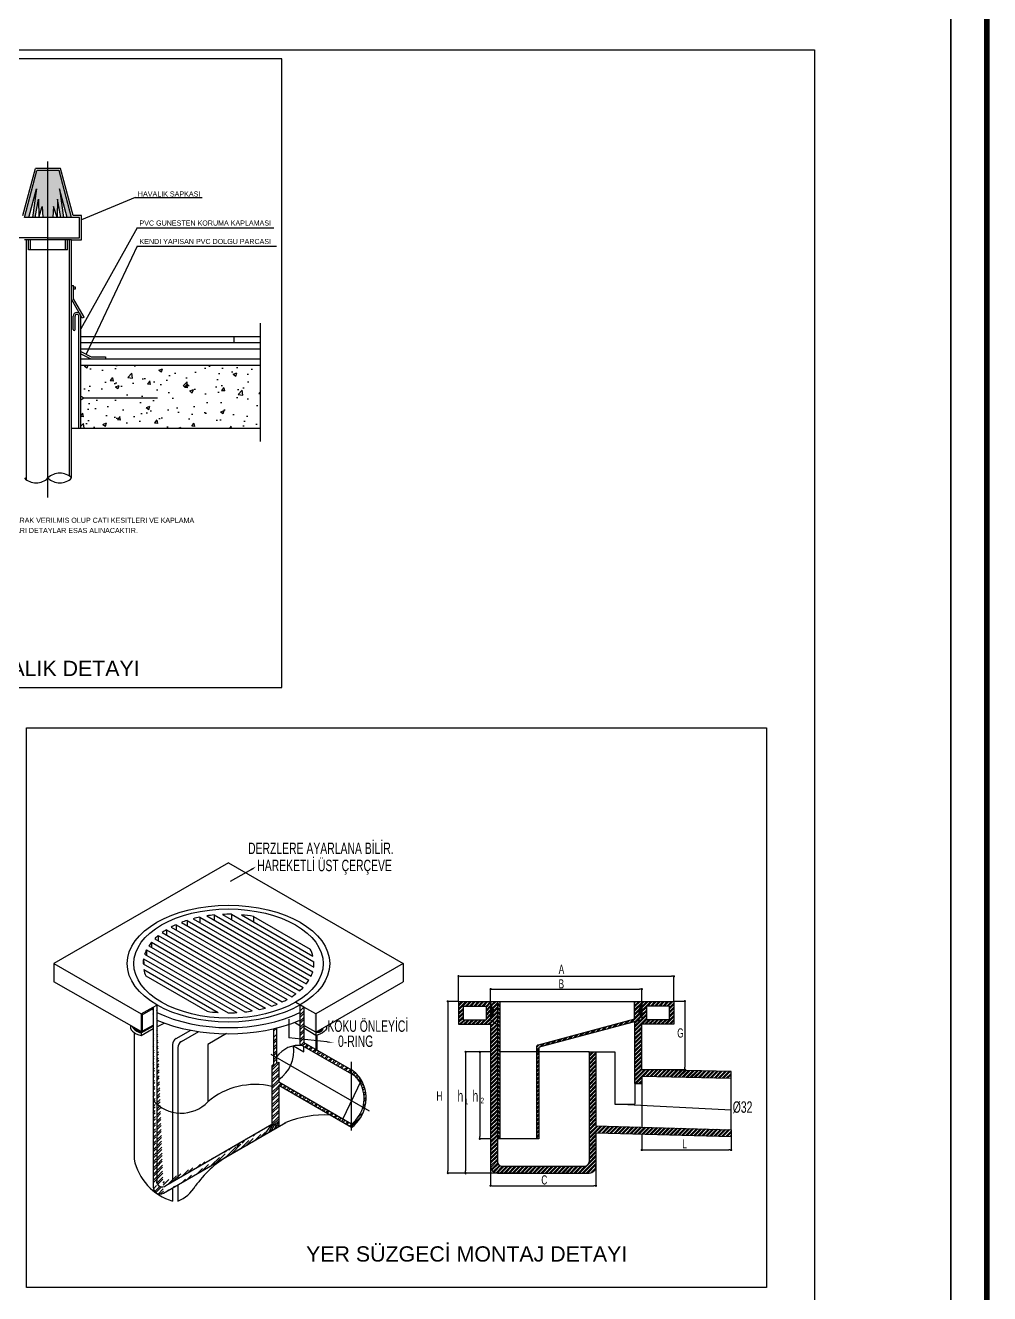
# Model space of a CAD drawing. Header units: centimetres. Extents: x -3962 to 30527, y -2 to 2802.
# Drawn here: x 27989 to 28661, y 934 to 1817 of the extents above; entities that cross this region are included whole.
import ezdxf
from ezdxf.enums import TextEntityAlignment as Align

# ---------------------------------------------------------------- set-up
doc = ezdxf.new("R2010")
doc.units = ezdxf.units.CM
doc.layers.add('DETAY', color=3, linetype='CONTINUOUS', lineweight=20)
doc.layers.add('Renkli Tarama', color=7, linetype='CONTINUOUS', lineweight=0)
for name, color, linetype in [('MEP-DETAYLAR', 111, 'CONTINUOUS'), ('MTY-CİHAZ', 135, 'CONTINUOUS'), ('ROTAS-PAFTA', 7, 'CONTINUOUS'), ('ROTAS-VANA', 1, 'CONTINUOUS')]:
    doc.layers.add(name, color=color, linetype=linetype)
doc.styles.add('ÇAP', font='arial.ttf')
pattern_1 = [(44.99993534019503, (1552.61178161361, 740.4685387156787), (-1.432239954326375, 1.432243186971481), []), (44.99993534019503, (1552.611782756518, 741.4812864392297), (-1.432239954326375, 1.432243186971481), [])]

# ---------------------------------------------------------------- blocks, each defined once
blk = doc.blocks.new('SIHHİ DETAYLAR')
at = {"layer": 'DETAY'}
h = blk.add_hatch(dxfattribs=at)
h.set_pattern_fill('STEEL', color=41, scale=0.6379513240338733, angle=-6.4659804971e-05, style=0)
h.set_pattern_definition(pattern_1)
h.paths.add_polyline_path([(1773.12388980668, 826.7600391083979), (1773.123887265334, 824.5080699594108), (1777.908518436248, 821.1769574307255), (1777.908536594419, 837.267091037822), (1773.123901664163, 837.2670964374556), (1773.123898161924, 834.1636833666125, -0.6161678624119071)])
h = blk.add_hatch(dxfattribs=at)
h.set_pattern_fill('STEEL', color=41, scale=0.6379513240338733, angle=89.99993534019504, style=0)
h.set_pattern_definition([(134.999935340195, (1552.61178161361, 740.4685387156787), (-1.432243186971481, -1.432239954326374), []), (134.999935340195, (1551.599033886567, 740.468539858528), (-1.432243186971481, -1.432239954326374), [])])
h.paths.add_polyline_path([(1777.908428602677, 741.5743924327544), (1779.50330691284, 741.5743906329153), (1779.503414904524, 837.2670892379247), (1777.908536594419, 837.267091037822)])
h = blk.add_hatch(dxfattribs=at)
h.set_pattern_fill('STEEL', color=41, scale=0.6379513240338733, angle=-6.4659804971e-05, style=0)
h.set_pattern_definition(pattern_1)
h.paths.add_polyline_path([(1806.616306469892, 802.0830605127267), (1805.021428159846, 802.0830623125657), (1805.021359874168, 741.5743618351407), (1806.616238184215, 741.5743600353017)])
h.paths.add_polyline_path([(1878.385855730797, 824.50795116846), (1878.385858272202, 826.7599203174468, -0.6161678624118985), (1878.385866627446, 834.1635645757196), (1878.385870129743, 837.2669776465627), (1873.384738257446, 837.2669832904357), (1873.384724216245, 824.8249329470564), (1806.205371345219, 806.9105200502672, 0.3397880240131254), (1805.021431868605, 805.369494238519), (1805.021428159846, 802.0830623125657), (1806.616306469892, 802.0830605127267), (1806.616308795928, 804.1441820234759, -0.3397880240131287), (1807.800248272484, 805.6852078352239)])
at = {"layer": 'MEP-DETAYLAR'}
h = blk.add_hatch(color=41, dxfattribs=at)
h.paths.add_polyline_path([(1464.90987008193, 1415.844591806119), (1457.160003074095, 1415.844600552053), (1448.442781193298, 1383.228064044553), (1451.605435601552, 1383.228060475376), (1456.858135896153, 1403.174219596083), (1454.117586032953, 1383.228057640372), (1455.9446056991, 1383.22805557854), (1458.228393477155, 1395.871407161991), (1458.456756233936, 1383.31970331748), (1460.968919455714, 1390.85072312894), (1461.425664697075, 1383.228049393045), (1464.909833273268, 1383.228045461059)])
h.paths.add_polyline_path([(1472.659737089707, 1415.844583060243), (1464.90987008193, 1415.844591806119), (1464.909833273268, 1383.228045461059), (1468.394001849519, 1383.228041529015), (1468.85076429561, 1390.850714234053), (1471.36291051947, 1383.319688752526), (1471.591301606328, 1395.871392081666), (1473.875060847495, 1383.22803534352), (1475.702080513583, 1383.228033281688), (1472.961575669993, 1403.174201422953), (1478.214230945043, 1383.228030446626), (1481.376885353296, 1383.228026877565)])
h = blk.add_hatch(dxfattribs=at)
h.set_pattern_fill('AR-CONC', color=8, scale=0.1417669608964163, angle=-6.46598049837e-05, style=0)
h.set_pattern_definition([(49.99993534019498, (-4163.460985967074, -408.9322650139219), (25.82776429540784, -2.259664863635949), [2.700660605076719, -29.70726665584389]), (354.999935340195, (-4163.460985967074, -408.9322650139219), (-4.996237765241999, 27.08552525888249), [2.160528484061384, -23.76581332467523]), (100.4509353401948, (-4161.308680179296, -409.1205694086966), (20.83161990421489, 24.82573712551016), [2.295207096912979, -25.24727806604278]), (46.18413534019501, (-4163.460977839713, -401.7305034003802), (38.43004506370981, -5.960256429360927), [4.050990907615095, -44.56089998376604]), (96.6355353401948, (-4160.258476930263, -402.2271875620353), (33.6561164092604, 35.07673112484208), [3.442810645369426, -37.87091709906375]), (351.183935340195, (-4163.460977839713, -401.7305034003802), (33.65616905402472, 35.07666902667853), [3.240792726092077, -35.64871998701286]), (20.999935340195, (-4159.860099064651, -403.5309478674898), (21.49396437969161, -14.49789602113503), [2.70066060507673, -29.70726665584404]), (325.999935340195, (-4159.860099064651, -403.5309478674898), (8.761515203896636, 26.1117583032679), [2.160528484061384, -23.76581332467523]), (71.45133534019502, (-4158.068945760722, -404.7391021062503), (30.25542040829475, 11.61392042231897), [2.295207096912978, -25.24727806604277]), (37.49993534019501, (-4163.460985967074, -408.9322650139219), (0.4378754240231011, 11.98711039537887), [0, -23.47774286013371, 0, -24.12590140535213, 0, -23.85583534484446]), (7.499935340194967, (-4163.460985967074, -408.9322650139219), (9.472836509871067, 14.20228494248295), [0, -13.75536468185747, 0, -22.93761073911836, 0, -9.092224037091656]), (327.499935340195, (-4171.49095016619, -408.9322559518623), (19.22226568640244, -0.8121683184314731), [0, -9.00220201692239, 0, -28.08687029279783, 0, -37.26911635005869]), (317.499935340195, (-4175.091830972931, -408.9322518882108), (20.99982793308402, 3.604612661195774), [0, -11.70286262199916, 0, -18.65256257906328, 0, -26.46647392975195])])
h.paths.add_polyline_path([(1442.00973745645, 1236.567633160565), (1442.00975956954, 1256.162253463873), (1440.049154247157, 1257.519022355205), (1442.009762631846, 1258.875786821474), (1442.009786962298, 1280.435288296256), (1317.24749283964, 1280.435429093777), (1317.247443333908, 1236.567773958086)])
h.paths.add_polyline_path([(1612.571892192296, 1236.567440676619), (1612.571941698145, 1280.435095812368), (1487.809647575544, 1280.43523660989), (1487.809623245033, 1258.87573513505), (1489.770228567533, 1257.518966243719), (1487.809620182786, 1256.162201777566), (1487.809598069696, 1236.567581474199)])
h = blk.add_hatch(dxfattribs=at)
h.set_pattern_fill('STEEL', color=256, scale=0.9569269860508102, angle=-6.4659804971e-05, style=0)
h.set_pattern_definition([(44.99993534019503, (1560.380687567638, 806.388622448081), (-2.148359931489562, 2.148364780457221), []), (44.99993534019503, (1560.380689282028, 807.9077440354158), (-2.148359931489562, 2.148364780457221), [])])
edge = h.paths.add_edge_path()
edge.add_line((1546.962808889628, 709.1149151446879), (1620.779866720433, 751.7331022833823))
edge.add_line((1545.290545408148, 703.7667519863462), (1630.631717688811, 753.0383723609848))
edge.add_arc((1544.338097678614, 711.8437234581797), 3.786225526613311, 168.0276347217708, 313.8860463399098)
edge.add_arc((1542.989190049702, 708.0679125636233), 4.878136816581926, 181.8506613794794, 298.1492093343167)
edge.add_line((1540.63436884433, 834.761336918862), (1540.634230878495, 712.5083400719449))
edge.add_line((1538.113739201333, 833.3060545059852), (1538.113597688905, 707.9103754840326))
h = blk.add_hatch(dxfattribs=at)
h.set_pattern_fill('STEEL', color=11, scale=0.6379513240338733, angle=-6.4659804971e-05, style=0)
h.set_pattern_definition(pattern_1)
h.paths.add_polyline_path([(1846.488206030393, 750.5187672804459), (1846.488264221989, 802.0830155161675), (1841.703629291791, 802.0830209157428), (1841.70354300749, 725.6255373375024, -0.4142135623730951), (1838.513782787544, 722.4357843170292), (1781.098163624468, 722.435849112051, -0.4142135623730951), (1777.908410604112, 725.6256093319389), (1777.908518436248, 821.1769574307255), (1773.123887265334, 824.5080699594108), (1773.123901664163, 837.2670964374556), (1750.795605323045, 837.2671216354357), (1750.795587324421, 821.3183385346782), (1773.123883665597, 821.3183133365818), (1773.123772074061, 722.4358581113628, 0.4142135623730951), (1777.908401604741, 717.6512177815894), (1780.747396558756, 717.651214577665), (1797.984291367931, 717.6511951253051), (1841.70353400812, 717.6511457870947, 0.4142135623730951), (1846.488174337952, 722.4357753177173), (1846.488175787963, 723.7206801477005), (1846.488200630818, 745.734132347512), (1940.586018031114, 743.1690871595638), (1940.586019830953, 744.7639654696686), (1940.586023430689, 747.9537220897618)])
h.paths.add_polyline_path([(1769.934130645182, 824.5080735591473), (1753.985347544309, 824.5080915577128), (1753.985358343518, 834.0773614156059), (1769.934141444333, 834.0773434169824)], flags=16)
for color, points in [(244, [(1773.123898161924, 834.1636833666125), (1773.12388980668, 826.7600391083979, 0.6161678624119)]), (244, [(1878.385858272202, 826.7599203174468), (1878.385866627446, 834.1635645757196, 0.6161678624119067)]), (256, [(1530.433578521886, 828.8719232276198), (1529.826503007032, 828.5214289267896), (1529.826488608145, 815.7624024461256), (1529.826488083228, 815.2972647918504), (1538.11372420151, 820.0145881185889), (1538.113725073985, 820.7876616061549), (1530.433564627776, 816.5602185003225)]), (256, [(1650.722311733814, 829.0358924451284), (1651.329386458092, 828.6853967781063), (1651.329372059263, 815.9263702974422), (1651.329371534346, 815.4612326418865), (1643.042146062769, 820.1785746733659), (1643.042146935244, 820.9516481595928), (1650.722297839704, 816.7241877205087)])]:
    blk.add_hatch(color=color, dxfattribs=at).paths.add_polyline_path(points)
h = blk.add_hatch(dxfattribs=at)
h.set_pattern_fill('STEEL', color=11, scale=0.6379513240338733, angle=-6.4659804971e-05, style=0)
h.set_pattern_definition([(44.99993534019503, (9553.69306336777, -2429.782129286847), (-1.432239954326374, 1.432243186971481), []), (44.99993534019503, (9553.693064510735, -2428.76938155992), (-1.432239954326374, 1.432243186971481), [])])
h.paths.add_polyline_path([(1940.586063729599, 783.663047449605), (1940.586069130688, 788.4489317262778), (1878.385816641559, 789.8705198109382), (1878.385852131119, 821.318194545689), (1900.714148472296, 821.3181693475926), (1900.714166470861, 837.2669524484081), (1878.385870129743, 837.2669776465627), (1878.385855730797, 824.50795116846), (1873.601219360658, 823.2320539167849), (1873.601170682755, 780.0980397927341), (1878.38580561307, 780.0980343931587), (1878.385811240587, 785.0846355356043)])
h.paths.add_polyline_path([(1881.575612350949, 824.5079475687234), (1881.575623150158, 834.0772174266167), (1897.524406251032, 834.0771994279348), (1897.524395451765, 824.5079295700998)], flags=16)
h = blk.add_hatch(color=256, dxfattribs=at)
edge = h.paths.add_edge_path()
edge.add_ellipse((1530.537575509457, 818.9359764193067), major_axis=(-6.98525828184311, 2.312643986302901), ratio=0.500845859681839, start_angle=11.55535968878548, end_angle=97.26086579042406)
edge.add_line((1529.826488083228, 815.2972647918504), (1529.826488608116, 815.7624024460673))
edge.add_line((1529.826488608145, 815.7624024461256), (1529.826489131374, 816.2260617953725))
edge.add_line((1529.826489131374, 816.2260617953725), (1523.632666109333, 819.7548215317656))
h = blk.add_hatch(color=256, dxfattribs=at)
edge = h.paths.add_edge_path()
edge.add_ellipse((1652.697632722847, 819.2929378726985), major_axis=(2.653255713844649, 2.653249725312689), ratio=0.9999999999999952, start_angle=202.2681245965282, end_angle=307.7318754034719)
edge.add_line((1656.419748632062, 818.8182241171598), (1651.247681128297, 815.8321373336368))
at = {"layer": 'DETAY', "color": 2}
blk.add_arc((1771.260458720266, 830.4618633437785), 4.144379092706854, 296.719853446947, 63.28001722922381, dxfattribs=at)
at = {"layer": 'MEP-DETAYLAR', "color": 41}
for p, q in [((1464.90961314895, 1188.173419528233), (1464.90987730067, 1422.241196030518)), ((1448.442781193298, 1383.228064044553), (1457.160003074095, 1415.844600552053)), ((1472.659737089707, 1415.844583060243), (1457.160003074095, 1415.844600552053)), ((1481.376885353296, 1383.228026877565), (1472.659737089707, 1415.844583060243)), ((1451.605435601552, 1383.228060475376), (1456.858135896153, 1403.174219596083)), ((1456.858135896153, 1403.174219596083), (1454.117586032953, 1383.228057640372)), ((1455.9446056991, 1383.22805557854), (1458.228393477155, 1395.871407161991)), ((1458.228393477155, 1395.871407161991), (1458.458423703094, 1383.228052741673)), ((1471.591301606328, 1395.871392081666), (1471.361242843617, 1383.228038180445)), ((1473.875060847495, 1383.22803534352), (1471.591301606328, 1395.871392081666)), ((1478.214230945043, 1383.228030446626), (1472.961575669993, 1403.174201422953)), ((1472.961575669993, 1403.174201422953), (1475.702080513583, 1383.228033281688)), ((1525.68045889755, 1397.221186043345), (1488.178725035221, 1381.479669672844)), ((1525.68045889755, 1397.221186043345), (1572.268359083391, 1397.221133467625)), ((1458.426183865405, 1383.228052777995), (1460.968919455714, 1390.85072312894)), ((1460.968919455714, 1390.85072312894), (1461.425664697075, 1383.228049393045)), ((1468.85076429561, 1390.850714234053), (1468.394001849519, 1383.228041529015)), ((1471.393482681364, 1383.228038144065), (1468.85076429561, 1390.850714234053)), ((1527.061627303949, 1376.011848872818), (1487.809676053875, 1305.67021572456)), ((1527.061627303949, 1376.011848872818), (1622.139514818554, 1376.011741574912)), ((1451.28785559698, 1360.726329512079), (1451.287863332196, 1367.580650869233)), ((1478.531760162034, 1360.726298766618), (1451.28785559698, 1360.726329512079)), ((1452.705525205878, 1360.726327912183), (1452.705532941152, 1367.580649269337)), ((1477.114090553252, 1360.726300366456), (1477.114098288526, 1367.580621723668)), ((1478.531760162034, 1360.726298766618), (1478.531767897366, 1367.580620123772)), ((1527.061612841731, 1363.196780289057), (1491.395707054238, 1287.940124811721)), ((1527.061612841731, 1363.196780289057), (1624.127764474775, 1363.196670747304)), ((1487.809660374536, 1291.776593481772), (1612.571954497136, 1291.776452684193)), ((1487.809652375173, 1284.688245436817), (1612.571946497774, 1284.688104639295)), ((1487.809620182786, 1256.162201777566), (1489.770228567533, 1257.518966243719)), ((1487.809623245033, 1258.87573513505), (1489.770228567533, 1257.518966243719)), ((1489.770228567533, 1257.518966243719), (1541.159327405214, 1257.51890824968)), ((1606.543450185389, 929.0886064556543), (1591.683802597748, 920.7117173770093)), ((1557.79357382108, 892.2465376915061), (1640.201701988699, 844.6680587112204)), ((1561.76432308933, 893.6372346458375), (1561.764318932779, 889.9540209579864)), ((1561.76432308933, 893.6372346458375), (1642.61047011736, 846.9605682466063)), ((1566.008058543608, 894.8703225378995), (1644.746252059762, 849.4106868390227)), ((1570.547476620413, 895.9326975452713), (1570.547472463862, 892.249483858759)), ((1570.547476620413, 895.9326975452713), (1646.586351380159, 852.0315183160709)), ((1575.415506099991, 896.8053481782554), (1648.09783929761, 854.8420741753071)), ((1580.660368736717, 897.4604335146723), (1580.660364580049, 893.7772198294405)), ((1580.660368736717, 897.4604335146723), (1649.232494057563, 857.8701953221461)), ((1586.355083637987, 897.8557958513265), (1649.91729655367, 861.1580394724732)), ((1592.617164519848, 897.923588432488), (1592.617160363297, 894.2403747472562)), ((1592.617164519848, 897.923588432488), (1650.034733068722, 864.7734533798066)), ((1599.656085747643, 897.5428708630498), (1649.375329237315, 868.837377437565)), ((1607.920162958733, 896.4548073101322), (1607.920158802124, 892.7715936249587)), ((1607.920162958733, 896.4548073101322), (1647.490769423253, 873.6086474749027)), ((1544.414156729588, 885.2383035367237), (1628.063049492077, 836.9434669138282)), ((1547.393488635891, 887.2013970619302), (1547.393484479282, 883.5181833767565)), ((1547.393488635891, 887.2013970619302), (1631.463234982861, 838.6635798782808)), ((1550.615409378486, 889.024431491911), (1634.620831637177, 840.5237519327201)), ((1554.080479890515, 890.7070829729782), (1554.080475733906, 887.0238692851854)), ((1554.080479890515, 890.7070829729782), (1637.535278522118, 842.5243069427088)), ((1535.07112336054, 875.8996560805243), (1611.888013273769, 831.5492884244303)), ((1536.992492919555, 878.4735660416773), (1536.992488762946, 874.790352357726)), ((1536.992492919555, 878.4735660416773), (1616.346161111432, 832.6585849490365)), ((1539.202664133976, 880.8807358565973), (1620.515507294214, 833.9346216210978)), ((1541.681115450861, 883.1330136811011), (1541.681111294252, 879.44979999325)), ((1541.681115450861, 883.1330136811011), (1624.416573374008, 835.3655502863112)), ((1531.414343614888, 866.9612560958485), (1531.564392277214, 863.1914091457728)), ((1531.414343614888, 866.9612560958485), (1596.406240828626, 829.4380689518875)), ((1532.227763929346, 870.1748425217228), (1601.972337911255, 829.9076890116557)), ((1533.468388461566, 873.141781829705), (1533.468384305015, 869.4585681431927)), ((1533.468388461566, 873.141781829705), (1607.111230775481, 830.6239561868133)), ((1531.130875132687, 863.4417010369943), (1590.310191914032, 829.2744175182887)), ((1531.554631473671, 859.5138284773566), (1583.506918175902, 829.5190835948451)), ((1533.042586722586, 854.9715387869509), (1575.639445530076, 830.3781667943113)), ((1750.795605548017, 837.4664814281858), (1750.795625498518, 855.1448729343828)), ((1751.593064203625, 854.7461524569079), (1752.390503358678, 854.7461515569594)), ((1752.390503358678, 854.7461515569594), (1899.119307886343, 854.7459859696683)), ((1899.916747041337, 854.7459850697196), (1899.119307886343, 854.7459859696683)), ((1900.714166695892, 837.4663122411584), (1900.714186646393, 855.1447037472971)), ((1773.123901889193, 837.4664562301477), (1773.123911762144, 846.2149741263711)), ((1773.921350467252, 845.8162536488963), (1774.718789622246, 845.8162527490058)), ((1774.718789622246, 845.8162527490058), (1876.791001467616, 845.8161375577329)), ((1877.58844062261, 845.8161366578424), (1876.791001467616, 845.8161375577329)), ((1878.385870354716, 837.4663374391966), (1878.385880227608, 846.21485533542)), ((1750.596245534252, 837.267121863144), (1742.882363152515, 837.2671305683907)), ((1743.281080930202, 835.6722518096796), (1743.280949540204, 719.2461351735983)), ((1743.281081830035, 836.4696909647317), (1743.281080930202, 835.6722518096796)), ((1900.913526484626, 837.4663120161276), (1908.749266396451, 837.4663031733362)), ((1908.350545019027, 835.8714253131765), (1908.350494905666, 791.4653643090278)), ((1908.350545918976, 836.6688644682289), (1908.350545019027, 835.8714253131765)), ((1632.695121172408, 824.8835850804463), (1632.695106652856, 812.0176129491301)), ((1659.195957610325, 809.0341691875947), (1632.695106652856, 812.0176129491301)), ((1688.771377689845, 760.7746395785944), (1620.425694402365, 800.2341410633526)), ((1676.234155384765, 747.2961888104328), (1676.234209380695, 795.1425381129374)), ((1773.123861958098, 802.0830983137711), (1755.331192349084, 802.0831183933188)), ((1755.729910126771, 800.4882396332105), (1755.729818442953, 719.2461211247718)), ((1755.729911026661, 801.2856787882629), (1755.729910126771, 800.4882396332105)), ((1765.625165126927, 800.4882284661288), (1765.625100441044, 743.1692846089135)), ((1765.625166026875, 801.2856676211812), (1765.625165126927, 800.4882284661288)), ((1841.703629291791, 802.0830209197011), (1779.503375198401, 802.0830911142986)), ((1878.585176430351, 789.8705195872462), (1908.749212683295, 789.8704855464166)), ((1908.350494005717, 790.6679251500753), (1908.350494905666, 791.4653643090278)), ((1670.134790268901, 755.3619862835039), (1683.160726006259, 782.3796896498533)), ((1873.601170682755, 780.0980397966923), (1873.601154556672, 765.8084603658644)), ((1878.385805388039, 779.8986746083827), (1878.385771250818, 749.6492604357773)), ((1940.586023430689, 747.9537220911006), (1940.586063729599, 783.6630474535632)), ((1859.514524498721, 765.8084762630169), (1873.601154556672, 765.8084603658644)), ((1765.625099541096, 742.3718454564805), (1765.625100441044, 743.1692846089135)), ((1878.385765851242, 744.8646255068015), (1878.385752922099, 733.4079298503347)), ((1940.586017806083, 742.9697273721104), (1940.586007015255, 733.4078596556792)), ((1773.123793672479, 741.5743978350656), (1765.226379063621, 741.5744067474151)), ((1879.183192527038, 733.8066485279705), (1879.980631682032, 733.8066476279636)), ((1879.980631682032, 733.8066476279636), (1938.991129155212, 733.8065810331027)), ((1939.788568310265, 733.806580133154), (1938.991129155212, 733.8065810331027)), ((1780.747396558756, 717.6512145802844), (1742.88222816278, 717.6512573121581)), ((1743.280948640254, 718.4486960212234), (1743.280949540204, 719.2461351735983)), ((1797.984291367931, 717.6511951279826), (1755.331097065529, 717.6512432632734)), ((1755.729817543004, 718.4486819723388), (1755.729818442953, 719.2461211247718)), ((1773.12377352413, 723.7207629453624), (1773.123756383254, 708.5319722541026)), ((1846.488175787963, 723.7206801516586), (1846.488158647087, 708.5318894604569)), ((1773.921195988194, 708.9306909330189), (1774.718635143188, 708.9306900330121)), ((1774.718635143188, 708.9306900330121), (1844.89328078687, 708.9306108391029)), ((1845.69071994198, 708.9306099392124), (1844.89328078687, 708.9306108391029))]:
    blk.add_line(p, q, dxfattribs=at)
at = {"layer": 'MEP-DETAYLAR'}
for p, q in [((1447.482866313425, 1384.64573473687), (1456.200088194222, 1417.262271244253)), ((1473.61965516943, 1417.262251585722), (1456.200088194222, 1417.262271244253)), ((1482.336803433019, 1384.645695403276), (1473.61965516943, 1417.262251585722)), ((1481.376885353296, 1383.228026877565), (1448.442781193298, 1383.228064044553)), ((1486.761057399271, 1383.228020801383), (1481.376885353296, 1383.228026877565)), ((1488.178728608182, 1384.645688810502), (1482.336803433019, 1384.645695403276)), ((1486.761041340651, 1368.99828044587), (1486.761057399271, 1383.228020801383)), ((1488.178709349711, 1367.58060923696), (1488.178728608182, 1384.645688810502)), ((1464.909817214648, 1368.998305105546), (1443.058593088644, 1368.998329765221)), ((1464.909817214648, 1368.998305105546), (1486.761041340651, 1368.99828044587)), ((1481.367107115395, 1367.580616924038), (1448.452524114167, 1367.580654069024)), ((1449.870005268603, 1200.588902042655), (1449.87019372324, 1367.580652469129)), ((1479.949251776212, 1203.002912084281), (1479.949437506439, 1367.580618523934)), ((1481.366920022934, 1201.795888490917), (1481.367107115395, 1367.580616924038)), ((1481.367107115395, 1367.580616924038), (1488.178709349711, 1367.58060923696)), ((1481.367071197368, 1335.753232250688), (1482.784740806324, 1335.753230650851)), ((1482.784730497515, 1326.618481312296), (1482.784740806324, 1335.753230650851)), ((1488.759709953505, 1313.047845250461), (1481.367060471093, 1326.248550560383)), ((1489.996625049331, 1313.740541551786), (1482.784730497515, 1326.618481312296)), ((1482.36222556181, 1305.128795253229), (1482.36223602388, 1314.399359341943)), ((1483.779895170766, 1305.128793653334), (1483.779905632837, 1314.399357742048)), ((1486.391928460507, 1236.567583074036), (1486.392016295809, 1314.399354794237)), ((1487.809598069696, 1236.567581474199), (1487.80968590494, 1314.399353194341)), ((1489.996625049331, 1313.740541551786), (1488.759709953505, 1313.047845250461)), ((1487.809658114915, 1289.774342671677), (1494.981755993562, 1286.105906951823)), ((1487.809656317928, 1288.1819913137), (1494.640236050764, 1284.688237728376)), ((1494.981755993562, 1286.105906951823), (1504.931742782064, 1286.105895722983)), ((1504.931742782064, 1286.105895722983), (1504.93174118211, 1284.688226114085)), ((1590.599647626397, 933.7833288096007), (1469.053516774788, 863.6088203326217)), ((1590.599647626397, 933.7833288096007), (1712.145620090654, 863.6085459967144)), ((1469.053516774788, 863.6088203326217), (1469.0535023759, 850.8497938532382)), ((1469.053516774788, 863.6088203326217), (1529.826503007032, 828.5214289307477)), ((1712.145620090654, 863.6085459967144), (1651.372554664733, 828.5212917628232)), ((1712.145620090654, 863.6085459967144), (1712.145605691825, 850.8495195173891)), ((1529.826489131374, 816.2260617953725), (1469.0535023759, 850.8497938532382)), ((1651.372540265845, 815.7622652782011), (1712.145605691825, 850.8495195173891)), ((1529.826503007032, 828.5214289307477), (1538.113739201333, 833.3060545059852)), ((1530.433577505464, 827.971185387636), (1538.113738191198, 832.4109954336309)), ((1538.113739201333, 833.3060545059852), (1538.113597688905, 707.9103754840326)), ((1538.113739201333, 833.3060545059852), (1540.63436884433, 834.761336918862)), ((1540.63436884433, 834.761336918862), (1540.634230878495, 712.5083400719449)), ((1643.085329269466, 833.3059360427432), (1637.560512339405, 836.4956989004859)), ((1640.322920804377, 834.9008174703339), (1640.322889936273, 807.5482437097234)), ((1640.322912673233, 827.6957089148927), (1643.085326055588, 830.4581160616361)), ((1640.32291580789, 830.4733120365418), (1643.085329190187, 833.2357191845657)), ((1643.085329269466, 833.3059360427432), (1643.085301548126, 808.7417708851862)), ((1651.372554664733, 828.5212917628232), (1643.085329269466, 833.3059360427432)), ((1529.826503007032, 828.5214289307477), (1529.826488608145, 815.7624024461256)), ((1530.433578521886, 828.8719232288421), (1530.433564627776, 816.560218502942)), ((1540.634351752116, 819.6158126702647), (1545.709601602226, 822.2375712749199)), ((1640.322904336615, 820.3085635835886), (1636.543836671626, 822.6251217502285)), ((1640.322902975313, 819.1022594916868), (1643.085316357668, 821.8646666384884)), ((1640.322906109912, 821.8798626119969), (1643.085319492209, 824.6422697587403)), ((1640.322907824244, 823.3989842032897), (1643.085321206658, 826.1613913527108)), ((1640.322910958901, 826.1765873248805), (1643.085324341198, 828.9389944690629)), ((1651.372554664733, 828.5212917628232), (1651.372540265845, 815.7622652782011)), ((1524.835976583592, 815.6109280521631), (1524.835877168516, 727.518123533111)), ((1529.826486087811, 813.5290872527402), (1538.113722281996, 818.3137128345551)), ((1529.826488608145, 815.7624024461256), (1529.826486087811, 813.5290872527402)), ((1529.826488083228, 815.2972647918504), (1538.11372420151, 820.0145881185889)), ((1530.433564627776, 816.560218502942), (1538.113725073985, 820.7876616074936)), ((1554.112923248904, 811.384334567061), (1564.293964631506, 817.2124408550443)), ((1557.782890463015, 809.3415336423204), (1569.93237959774, 816.2705833168583)), ((1589.275687537796, 814.8932806723168), (1576.189504542272, 807.3379890884972)), ((1622.010333289741, 818.2832139439996), (1622.010304830095, 793.0648038536892)), ((1622.010326380376, 812.1607639401918), (1624.098629298096, 814.2490621460602)), ((1622.010331229365, 816.4574886531337), (1624.417034131125, 818.8641861227806)), ((1624.098634416412, 818.7844205420114), (1624.098606682266, 794.2089330738526)), ((1640.322893277392, 810.5088100658614), (1643.085306659748, 813.2712172138854)), ((1640.322896411992, 813.286413188791), (1643.085309794289, 816.048820338212)), ((1640.322898126323, 814.8055347800836), (1643.085311508738, 817.5679419255466)), ((1640.322901260981, 817.5831379003939), (1643.085314643278, 820.3455450471373)), ((1651.372537745512, 813.5289500847575), (1643.085312690527, 818.6152148019173)), ((1651.372540265845, 815.7622652782011), (1643.085314870521, 820.5469095647568)), ((1651.372540265845, 815.7622652782011), (1651.372526943451, 803.9571266052664)), ((1652.091204632947, 813.6980745638139), (1652.072883539717, 803.5527744819992)), ((1551.705319179688, 807.2319363602437), (1551.705211541964, 711.8529354563215)), ((1555.368612961552, 805.1853223612997), (1555.368510020373, 713.9679363083559)), ((1576.236962391529, 807.3653888197149), (1576.236917307484, 767.4159018740174)), ((1622.010316682455, 803.5673145169857), (1624.098619600176, 805.6556127215154)), ((1622.010318396846, 805.0864361082785), (1624.098621314508, 807.174734312808)), ((1622.010321531386, 807.8640392298693), (1624.098624449165, 809.9523374370765)), ((1622.010323245835, 809.3831608199398), (1624.098626163439, 811.4714590244693)), ((1635.972419946222, 806.3161134688415), (1643.089296940947, 802.2071719122468)), ((1640.322889936273, 807.5482437097234), (1676.234199982602, 786.8147851516842)), ((1640.322891562944, 808.9896884771878), (1643.085304945358, 811.7520956239314)), ((1641.169979838247, 807.059174852271), (1643.085301810759, 808.9744925023406)), ((1642.133063707151, 806.5031366723706), (1643.900845921307, 808.2709148937137)), ((1643.085301548126, 808.7417708851862), (1676.234203129424, 789.6031937548541)), ((1643.089296940947, 802.2071719122468), (1643.08700704365, 805.9523757924907)), ((1643.893992377445, 805.4864613804383), (1645.66177459131, 807.2542396070202)), ((1644.857076246931, 804.9304232004796), (1646.624858460738, 806.6982014231615)), ((1646.618004917225, 803.9137479084892), (1648.385787130799, 805.6815261324517)), ((1647.581088786654, 803.357709731208), (1649.348871000286, 805.1254879512124)), ((1649.342017456423, 802.3410344379371), (1651.109799670346, 804.1088126592804)), ((1622.010306984535, 794.9738650937798), (1624.098609902256, 797.0621632982511)), ((1622.010308698926, 796.4929866824531), (1624.098611616588, 798.5812848869245)), ((1622.010311833466, 799.2705898053827), (1624.098614751245, 801.3588880099122)), ((1622.010313547798, 800.7897113966754), (1624.098616465518, 802.8780096012051)), ((1624.098606682266, 794.2089330738526), (1625.5476801045, 795.0455538236419)), ((1625.5476801045, 795.0455538236419), (1625.54766437161, 781.104442513606)), ((1650.305101325619, 801.7849962566979), (1652.072883539717, 803.5527744819992)), ((1652.066029995971, 800.7683209660463), (1653.833812209778, 802.5360991886699)), ((1653.029113865166, 800.2122827834683), (1654.796896079031, 801.9800610100501)), ((1654.790042535227, 799.1956074968328), (1656.557824748859, 800.9633857168374)), ((1655.753126404714, 798.6395693129161), (1657.520908618229, 800.4073475382174)), ((1657.514055074775, 797.6228940222645), (1659.281837288581, 799.3906722475657)), ((1658.477138944145, 797.0668558410835), (1660.244921157951, 798.8346340663265)), ((1660.238067614206, 796.050180549093), (1662.005849828361, 797.8179587731138)), ((1661.201151483634, 795.4941423718119), (1662.968933697731, 797.2619205944357)), ((1662.962080153695, 794.4774670785409), (1664.729862367559, 796.245245299884)), ((1663.925164023181, 793.9214288973016), (1665.692946236755, 795.6892071225446)), ((1620.779912562692, 792.3544383962289), (1620.779866720433, 751.7331022833823)), ((1620.779901297705, 782.3724224725737), (1625.547671183129, 787.1401815951103)), ((1620.779904432362, 785.1500255928258), (1625.54767431767, 789.9177847193787)), ((1620.779906146694, 786.6691471814992), (1625.547676032059, 791.4369063067134)), ((1620.779909281293, 789.4467503044871), (1625.5476791666, 794.2145094283042)), ((1620.779910995625, 790.9658718931023), (1624.098606767599, 794.2845601739828)), ((1622.010304830095, 793.0648038536892), (1620.779912562692, 792.3544383962289)), ((1665.686092693242, 792.90475360665), (1667.453874907049, 794.672531829332)), ((1666.649176562612, 792.348715424072), (1668.416958776186, 794.1164936506538)), ((1668.410105232673, 791.3320401373785), (1670.177887446363, 793.0998183600605)), ((1669.37318910216, 790.7760019535198), (1671.140971315734, 792.5437801787629)), ((1671.13411777222, 789.75932666281), (1672.901899985794, 791.5271048881114)), ((1672.097201641125, 789.2032884816289), (1673.864983855281, 790.9710667069303)), ((1673.85813031171, 788.1866131896968), (1675.625912525342, 789.9543914162786)), ((1674.821214180847, 787.6305750124156), (1676.56878124224, 789.3781381281442)), ((1676.587987006758, 786.6197438591626), (1678.153952752763, 788.1857060751644)), ((1677.523878333333, 786.0365132028818), (1678.968879839812, 787.4815114464727)), ((1679.078404484724, 784.8134358589303), (1680.365313395276, 786.1003418621257)), ((1620.779891599784, 773.7789730454095), (1625.54766148515, 778.5467321719043)), ((1620.779894734442, 776.5565761670003), (1625.547664619749, 781.3243352921563)), ((1620.779896448774, 778.0756977582932), (1625.54766633414, 782.8434568834491)), ((1620.779899583373, 780.8533008786034), (1625.54766946868, 785.6210600050399)), ((1625.547661683755, 778.7227684767568), (1625.547629385721, 750.1030802626046)), ((1676.234157825354, 749.4588300168979), (1625.547661683755, 778.7227684767568)), ((1676.234160513151, 751.8405040538055), (1625.54766437161, 781.104442513606)), ((1625.659264156187, 778.6583345895633), (1627.169186696876, 780.1682537224842)), ((1626.622348025557, 778.1022964110015), (1628.132270566071, 779.6122155425837)), ((1628.383276695618, 777.0856211177306), (1629.893199236132, 778.5955402505933)), ((1629.346360565105, 776.5295829390525), (1630.856283105619, 778.0395020733122)), ((1679.845895071106, 784.0618048339384), (1681.077907418483, 785.2938144006184)), ((1681.098538434133, 782.5368453837581), (1682.286027768801, 783.7243320381385)), ((1681.69880538393, 781.6179911025101), (1682.893661995418, 782.8128450168296)), ((1682.663765899022, 779.8053494526539), (1683.873732515087, 781.0153133381973)), ((1683.145464264555, 778.7679268564096), (1684.350479753513, 779.9729396213661)), ((1683.908186631568, 776.7530475138337), (1685.117368704989, 777.9622268602252)), ((1620.779880187474, 763.6664020309108), (1625.54765007284, 768.434161157289)), ((1620.779881901864, 765.1855236220872), (1625.54765178723, 769.9532827460207)), ((1620.779885036521, 767.9631267437944), (1625.547654921829, 772.7308858689503)), ((1620.779886750795, 769.4822483350289), (1625.547656636219, 774.250007460243)), ((1620.779889885453, 772.2598514580168), (1625.54765977076, 777.0276105805533)), ((1631.107289235165, 775.5129076484591), (1632.61721177533, 777.0228267787024)), ((1632.070373104594, 774.9568694672197), (1633.580295644817, 776.4667885987437)), ((1633.831301774655, 773.9401941738906), (1635.34122431511, 775.4501133081503)), ((1634.794385644025, 773.3841559953289), (1636.304308184597, 774.8940751255722)), ((1636.555314314144, 772.367480700719), (1638.065236854891, 773.877399838937)), ((1637.518398183572, 771.811442523438), (1639.028320723795, 773.3213616550202)), ((1639.279326853633, 770.794767230167), (1640.789249394147, 772.3046863644267)), ((1640.242410722538, 770.2387290514889), (1641.752333263285, 771.7486481831293)), ((1642.003339393181, 769.2220537582762), (1643.513261933578, 770.731972891197)), ((1642.966423262318, 768.6660155796562), (1644.476345802832, 770.1759347139159)), ((1644.72735193267, 767.6493402890046), (1646.237274472893, 769.1592594206448)), ((1645.69043580204, 767.0933021077653), (1647.200358342321, 768.6032212393475)), ((1684.254677183984, 775.5804174077348), (1685.474734677409, 776.8004721442121)), ((1684.739852467784, 773.2879916095408), (1686.000414127891, 774.5485504242242)), ((1684.911657495715, 771.9406763742445), (1686.209252758708, 773.2382687063073)), ((1684.920458566455, 767.6527575610671), (1686.421457001532, 769.153752608283)), ((1685.012574887427, 769.2639935479965), (1686.41926500987, 770.6706804962595)), ((1620.779870489554, 755.0729526089272), (1625.54764037492, 759.8407117341412)), ((1620.779872203944, 756.5920741989393), (1625.547642089252, 761.359833325434)), ((1620.779875338485, 759.3696773205883), (1625.547645223909, 764.1374364457442)), ((1620.779877052875, 760.8887989105424), (1625.547646938183, 765.6565580344176)), ((1647.451364471868, 766.0766268171137), (1648.961287012382, 767.586545948754)), ((1648.414448341355, 765.5205886359327), (1649.924370881752, 767.030507766176)), ((1650.175377011415, 764.503913345281), (1651.685299551871, 766.0138324794825)), ((1651.138460880844, 763.9478751640416), (1652.648383421299, 765.4577942956239)), ((1652.899389550672, 762.9311998733901), (1654.40931209136, 764.4411190049723)), ((1653.862473420042, 762.3751616921508), (1655.372395960847, 763.8850808236748)), ((1655.623402090394, 761.358486401441), (1657.133324630908, 762.8684055317425)), ((1656.586485959589, 760.8024482202599), (1658.096408500336, 762.3123673545197)), ((1658.347414630116, 759.7857729296084), (1659.857337170339, 761.2956920611905)), ((1659.31049849902, 759.2297347483691), (1660.820421039767, 760.7396538799512)), ((1661.071427169081, 758.2130594577173), (1662.581349709828, 759.7229785892996)), ((1680.444377067208, 756.1023663140368), (1684.51791459223, 760.1758946460322)), ((1683.699146372557, 762.1347282596397), (1685.801426982623, 764.2370041263056)), ((1684.354556966806, 764.3092572524328), (1686.15204863972, 766.1067448682733)), ((1545.290545408148, 703.7667519863462), (1630.631717688811, 753.0383723609848)), ((1546.962808889628, 709.1149151446879), (1620.779866720433, 751.7331022833823)), ((1620.779866720433, 751.7331022833823), (1614.886652836168, 743.9479786218726)), ((1621.529945121612, 751.5263056856347), (1618.640035803662, 746.1149896426359)), ((1622.51785768225, 751.2539382153191), (1620.656159239937, 747.2789960196823)), ((1620.779867354955, 752.2953494872781), (1625.547637240262, 757.0631086111534)), ((1620.779866720433, 751.7331022833823), (1625.917537877452, 750.3166464736568)), ((1621.529945121612, 751.5263056856347), (1625.547635525989, 755.5439870198607)), ((1623.707263422431, 750.9260190843487), (1622.486373939609, 748.3356682123266)), ((1622.51785768225, 751.2539382153191), (1625.547633680224, 753.9084695341298)), ((1623.707263422431, 750.9260190843487), (1625.547632391332, 752.7663838982116)), ((1624.898078342783, 750.5977114419802), (1625.547630676999, 751.2472623109352)), ((1662.034511038568, 757.6570212764782), (1663.544433578849, 759.1669404067796)), ((1663.795439708628, 756.6403459858265), (1665.305362249142, 758.1502651200861)), ((1664.758523578057, 756.0843078058678), (1666.268446118512, 757.5942269362276)), ((1666.519452248118, 755.0676325139356), (1668.029374788864, 756.577551645576)), ((1667.482536117604, 754.5115943367127), (1668.992458658293, 756.0215134669561)), ((1669.243464787665, 753.4949190420448), (1670.753387328121, 755.0048381723464)), ((1670.206548657035, 752.9388808621442), (1671.716471197549, 754.4487999950652)), ((1671.967477327096, 751.9222055701539), (1673.47739986761, 753.432124701736)), ((1672.930561196525, 751.3661673889146), (1674.44048373698, 752.8760865231743)), ((1674.691489866643, 750.349492098263), (1676.201412406808, 751.8594112299033)), ((1675.654573736072, 749.7934539183624), (1683.067449142865, 757.2063125934219)), ((1551.70520659606, 707.4702486994793), (1551.705196203955, 698.2617592015885)), ((1555.36850507441, 709.5852495476138), (1555.3684922955, 698.2617550673893))]:
    blk.add_line(p, q, dxfattribs=at)
at = {"layer": 'MEP-DETAYLAR', "color": 8, "ltscale": 2}
blk.add_line((1612.571974583785, 1309.575446450035), (1612.571881609619, 1227.189960806514), dxfattribs=at)
at = {"layer": 'MEP-DETAYLAR', "color": 8}
for p, q in [((1487.809669973794, 1300.282611135451), (1612.571964096394, 1300.282470337872)), ((1594.565118988044, 1296.029481832171), (1594.565123787615, 1300.282490659097)), ((1487.809665174165, 1296.029602308583), (1612.571959296823, 1296.029461511003)), ((1487.809647575544, 1280.43523660989), (1612.571941698145, 1280.435095812368)), ((1481.366959263687, 1236.567588744918), (1612.571892192296, 1236.567440676619))]:
    blk.add_line(p, q, dxfattribs=at)
at = {"layer": 'MEP-DETAYLAR', "color": 244}
for p, q in [((1750.795605323045, 837.2671216381132), (1750.795587324421, 821.3183385372976)), ((1750.795605323045, 837.2671216381132), (1773.123901664163, 837.267096440075)), ((1753.985358343518, 834.0773614221833), (1753.985347544309, 824.5080915590515)), ((1753.985358343518, 834.0773614221833), (1769.934141444333, 834.0773434235597)), ((1769.934141444333, 834.0773434235597), (1769.934130645182, 824.5080735603696)), ((1773.123901664163, 837.267096440075), (1773.123887265334, 824.5080699607497)), ((1773.123901664163, 837.267096440075), (1777.908536594419, 837.2670910404995)), ((1777.908536594419, 837.2670910404995), (1777.908410604112, 725.6256093346165)), ((1777.908536594419, 837.2670910404995), (1783.924186625925, 837.2670842516235)), ((1779.503414904524, 837.2670892406022), (1779.50330691284, 741.5743906355927)), ((1781.17692193191, 837.2670873519965), (1900.714166470861, 837.2669524510856)), ((1873.384724216245, 824.8249329470564), (1873.384738257446, 837.2669832930551)), ((1878.385870129743, 837.266977649182), (1878.385855730797, 824.5079511697985)), ((1881.575623150158, 834.0772174331942), (1881.575612350949, 824.5079475700622)), ((1897.524406251032, 834.0771994345704), (1881.575623150158, 834.0772174331942)), ((1897.524406251032, 834.0771994345704), (1897.524395451765, 824.5079295714386)), ((1900.714166470861, 837.2669524510856), (1900.714148472296, 821.3181693502701)), ((1753.985347544309, 824.5080915590515), (1769.934130645182, 824.5080735603696)), ((1773.123887265334, 824.5080699607497), (1777.908518436248, 821.176957432006)), ((1873.384724216245, 824.8249329470564), (1806.205371345219, 806.9105200529447)), ((1878.385855730797, 824.5079511697985), (1807.800248272484, 805.6852078365627)), ((1873.601170682755, 780.0980397966923), (1873.601219360658, 823.232053920743)), ((1897.524395451765, 824.5079295714386), (1881.575612350949, 824.5079475700622)), ((1750.795587324421, 821.3183385372976), (1773.123883665539, 821.3183133392012)), ((1773.123883665539, 821.3183133392012), (1773.123772074061, 722.4358581179403)), ((1878.385816641559, 789.8705198122188), (1878.385852131119, 821.3181945483084)), ((1900.714148472296, 821.3181693502701), (1878.385852131119, 821.3181945483084)), ((1805.021431868605, 805.3694942411385), (1805.021359874168, 741.57436183776)), ((1806.616308795928, 804.1441820247564), (1806.616238184215, 741.574360037921)), ((1841.703629291791, 802.0830209197011), (1841.70354300749, 725.6255373401217)), ((1841.703629291791, 802.0830209197011), (1859.514565435471, 802.0830008195479)), ((1846.488264221989, 802.0830155201256), (1846.488206030393, 750.5187672817264)), ((1859.514565435471, 802.0830008195479), (1859.514524498721, 765.8084762630169)), ((1940.695388112799, 788.4464332427596), (1878.495135623729, 789.868021323462)), ((1940.586023430689, 747.9537220911006), (1940.586069130688, 788.4489317262778)), ((1873.601170682755, 780.0980397966923), (1878.38580561307, 780.0980343971167)), ((1878.385811240587, 785.0846355356043), (1878.38580561307, 780.0980343971167)), ((1940.586063729599, 783.6630474535632), (1878.385811240587, 785.0846355356043)), ((1940.586038777779, 761.5529723893269), (1859.514524498721, 765.8084762630169)), ((1846.488200630818, 745.7341323541477), (1846.488174337952, 722.4357753242948)), ((1846.488200630818, 745.7341323541477), (1940.586018031114, 743.1690871609024)), ((1846.488206030393, 750.5187672817264), (1940.586023430689, 747.9537220911006)), ((1806.616238184215, 741.574360037921), (1777.908428602677, 741.574392435432)), ((1777.908401604741, 717.6512177841504), (1841.70353400812, 717.6511457897141)), ((1781.098163624468, 722.4358491186285), (1838.513782787544, 722.4357843236066))]:
    blk.add_line(p, q, dxfattribs=at)
at = {"layer": 'MEP-DETAYLAR', "color": 11}
for p, q in [((1940.586019830953, 744.7639654709491), (1940.586018031114, 743.1690871609024)), ((1940.586023430689, 747.9537220911006), (1940.586019830953, 744.7639654709491))]:
    blk.add_line(p, q, dxfattribs=at)
at = {"layer": 'MEP-DETAYLAR'}
blk.add_lwpolyline([(1482.784739902883, 1334.95267250319), (1483.806155546277, 1334.952671350504), (1483.806153703248, 1333.319585879217), (1482.784738059854, 1333.319587031961)], close=True, dxfattribs=at)
at = {"layer": 'MEP-DETAYLAR', "color": 41, "const_width": 0.7974391550423418}
for points in [[(1900.315466618864, 854.7459846197744, 1), (1901.112905773974, 854.7459837198257, 1)], [(1773.522630889725, 845.8162540988997, 1), (1772.725191734615, 845.81625499879, 1)], [(1877.987160200136, 845.816136207839, 1), (1878.784599355189, 845.8161353079486, 1)], [(1743.281082280038, 836.868410542258, 1), (1743.281083179987, 837.6658496973105, 1)], [(1908.350546368922, 837.0675840484326, 1), (1908.35054726887, 837.8650232008077, 1)], [(1755.729911476664, 801.684398365789, 1), (1755.729912376613, 802.4818375207832, 1)], [(1765.62516647682, 801.6843871987076, 1), (1765.625167376769, 802.48182635376, 1)], [(1908.350493555714, 790.2692055738298, 1), (1908.350492655765, 789.471766421455, 1)], [(1765.625099091092, 741.9731258763348, 1), (1765.625098191143, 741.1756867212825, 1)], [(1878.784472949512, 733.8066489779158, 1), (1877.987033794518, 733.8066498778061, 1)], [(1940.187287887733, 733.8065796832088, 1), (1940.984727042785, 733.8065787832602, 1)], [(1773.522476410668, 708.9306913829059, 1), (1772.725037255673, 708.9306922829128, 1)], [(1846.089439519506, 708.9306094891508, 1), (1846.886878674559, 708.9306085892603, 1)]]:
    blk.add_lwpolyline(points, format="xyb", close=True, dxfattribs=at)
at = {"layer": 'MEP-DETAYLAR'}
for centre, radius, start, end in [((1485.085960964381, 1314.399356268113), 2.723724940447715, 359.9999353399865, 179.9999353399865), ((1485.085960964381, 1314.399356268113), 1.306055331483551, 359.9999353399865, 179.9999353399865), ((1483.071060366288, 1305.12879445334), 0.7088348044822425, 179.9999353399865, 359.9999353399865), ((1456.680992058362, 1210.024562100007), 11.63706242000423, 224.9999353370919, 314.9999353418084), ((1473.138264986337, 1193.567252026929), 11.63706242000366, 44.99993533709188, 134.9999353418083), ((1473.13828355883, 1210.024543527514), 11.63706242000423, 224.9999353370919, 314.9999353418084), ((1556.489954109711, 807.2319309606681), 4.784634930254049, 119.7888489185887, 179.9999353399865), ((1560.1532478921, 805.1853169617242), 4.784634930254049, 119.6968096319902, 179.9999353399865), ((1639.61962975387, 787.7360353939584), 18.93466240999824, 82.37190166376293, 145.0562286038809), ((1611.81767592486, 802.9925317400484), 24.38232667778502, 304.2713152382269, 7.834441086130997), ((1669.606069645728, 774.3735749535844), 14.09665999312468, 25.98117322323928, 61.95326925598408), ((1663.782696722832, 770.7309805845725), 22.60974218789613, 31.01132649455444, 56.58397511326397), ((1609.158426824025, 728.2436703736894), 51.1692242410024, 76.87252410586656, 130.0446933091301), ((1660.894871382334, 769.875331703748), 25.53678229066232, 306.9181993593249, 29.31828074369725), ((1662.366713000636, 769.750433818437), 22.65108572949983, 307.7501963934521, 28.472321930428), ((1557.645661585324, 785.2106276727282), 25.73493842162738, 220.6266938812931, 316.254068494525), ((1658.043973406544, 683.1521631696378), 75.07322630527538, 115.6493243570815, 116.3447095016126), ((1658.039375688648, 683.2259641257114), 74.99968040366454, 87.6135678288345, 111.4344787097697), ((-766238.1796450453, 1330663.085943805, 7.64622944e-08), 1535670.29168916, 299.9992570624006, 300.0006135045961), ((1562.578741960169, 735.2148247740696), 38.51964502248725, 191.5259866143618, 253.6033288009299), ((1628.266899222217, 666.0306696878978), 74.17460329582528, 120.7393456955705, 145.015122658164), ((1542.989190049702, 708.0679125636233), 4.878136816581926, 181.8506613794794, 298.1492093343167), ((1544.338097678614, 711.8437234581797), 3.786225526613311, 168.0276347217708, 313.8860463399098), ((1545.447504557378, 722.2344183622625), 25.9444518782509, 292.4820157943234, 328.191155697181)]:
    blk.add_arc(centre, radius, start, end, dxfattribs=at)
at = {"layer": 'MEP-DETAYLAR', "color": 41}
for centre, start, end in [((1750.795625048573, 854.7461533568567), 359.9999353399865, 179.9999353399865), ((1750.795625048573, 854.7461533568567), 179.9999353399865, 359.9999353399865), ((1743.280947740306, 717.6512568621546), 89.99993533998651, 269.9999353399865), ((1743.280947740306, 717.6512568621546), 269.9999353399865, 89.99993533998651), ((1755.729816643055, 717.6512428133283), 89.99993533998651, 269.9999353399865), ((1755.729816643055, 717.6512428133283), 269.9999353399865, 89.99993533998651)]:
    blk.add_arc(centre, 0.3987195775211709, start, end, dxfattribs=at)
at = {"layer": 'MEP-DETAYLAR', "color": 244}
for centre, radius, start, end in [((1880.249297713861, 830.4617403469164), 4.144379092706854, 116.719853446947, 243.2800172292238), ((1806.61631017871, 805.3694924412994), 1.594878310084683, 104.9313525184891, 179.9999353399865), ((1808.211187106033, 804.1441802249174), 1.594878310084683, 104.9313525184891, 179.9999353399865), ((1781.098167224263, 725.62560573488), 3.189756620169367, 179.9999353399865, 269.9999353399865), ((1838.513786387281, 725.6255409398582), 3.189756620169367, 269.9999353399865, 359.9999353399865), ((1777.908407004375, 722.4358527183649), 4.784634930254049, 179.9999353399865, 269.9999353399865), ((1841.703539407696, 722.4357807239284), 4.784634930254049, 269.9999353399865, 359.9999353399865)]:
    blk.add_arc(centre, radius, start, end, dxfattribs=at)
at = {"layer": 'MEP-DETAYLAR', "color": 41}
for major_axis, ratio in [((-70.47692691179218, 7.95350789927e-05), 0.5773502691896254), ((-65.93448093620358, 7.44088083779e-05), 0.5773502691896257)]:
    blk.add_ellipse((1590.599568432488, 863.6086831646389), major_axis=major_axis, ratio=ratio, dxfattribs=at)
for major_axis, ratio, start_param, end_param in [((-59.46939697642835, 6.71127898585e-05), 0.577350269189626, 5.218610281851292, 5.29672480387933), ((-59.46939697642835, 6.71127898585e-05), 0.577350269189626, 5.056313087746053, 5.138701262830201), ((-59.46939697642835, 6.71127898585e-05), 0.577350269189626, 4.880308989439877, 4.970574131993014), ((-59.46939697642835, 6.71127898585e-05), 0.577350269189626, 4.678456492582714, 4.783822955579774), ((-59.46939697642835, 6.71127898585e-05), 0.577350269189626, 4.416854074747145, 4.559506057048441), ((-59.46939697642835, 6.71127898585e-05), 0.577350269189626, 5.525642637785474, 5.601679924246421), ((-59.46939697642835, 6.71127898585e-05), 0.577350269189626, 5.373611979551115, 5.449766490552303), ((-59.46939697642835, 6.71127898585e-05), 0.577350269189626, 5.835434555115192, 5.917088411398645), ((-59.46939697642835, 6.71127898585e-05), 0.577350269189626, 5.678326383130202, 5.756063197191106), ((-59.46939697642835, 6.71127898585e-05), 0.577350269189626, 6.185387483573224, 6.288050648483212), ((-59.46939697642835, 6.71127898585e-05), 0.577350269189626, 6.001837867561723, 6.090762054324871), ((-59.46939697642835, 6.71127898585e-05), 0.577350269189626, 9.577660884105628, 9.720312866406925), ((-59.46939697642835, 6.71127898585e-05), 0.577350269189626, 6.402734773796322, 6.53747643211149), ((-59.46939697642835, 6.71127898585e-05), 0.577350269189626, 9.166592809161054, 9.256857951714192), ((-59.46939697642835, 6.71127898585e-05), 0.577350269189626, 9.353343985574295, 9.458710448571352), ((-59.46939697642835, 6.71127898585e-05), 0.577350269189626, 8.998465678323951, 9.080853853408748), ((-59.46939697642835, 6.71127898585e-05), 0.577350269189626, 8.687400450602416, 8.763554961602953), ((-59.46939697642835, 6.71127898585e-05), 0.577350269189626, 8.840442137274739, 8.918556659302796), ((-59.46939697642835, 6.71127898585e-05), 0.577350269189626, 7.599690509042579, 7.734432167357746), ((-59.46939697642835, 6.71127898585e-05), 0.577350269189626, 8.046404886829198, 8.135329073592345), ((-59.46939697642835, 6.71127898585e-05), 0.577350269189626, 8.220078529755424, 8.301732386038877), ((-59.46939697642835, 6.71127898585e-05), 0.577350269189626, 8.381103743962964, 8.458840558024193), ((-59.46939697642835, 6.71127898585e-05), 0.577350269189626, 8.535487016908053, 8.611524303368595), ((-84.55663311054712, 9.54244004157e-05), 0.5773502691896257, 0.9386127810811215, 2.199440046845303), ((-77.23049916370277, 8.71566641841e-05), 0.577350269189626, 0.86720333275629, 2.270290776391504), ((-59.46939697642835, 6.71127898585e-05), 0.577350269189626, 7.849116292670857, 7.951779457580845)]:
    blk.add_ellipse((1590.599568432488, 863.6086831646389), major_axis=major_axis, ratio=ratio, start_param=start_param, end_param=end_param, dxfattribs=at)
at = {"layer": 'MEP-DETAYLAR'}
for centre, major_axis, ratio, start_param, end_param in [((1529.360187975573, 817.465384052135), (-7.024163220435396, 2.34175250224733), 0.4975109878027145, -0.1606191725049118, 1.800699839234157), ((1530.537575509457, 818.9359764206455), (-6.985258281843102, 2.312643986302899), 0.500845859681839, 0.3875782626103816, 1.634522086370405)]:
    blk.add_ellipse(centre, major_axis=major_axis, ratio=ratio, start_param=start_param, end_param=end_param, dxfattribs=at)
at = {"layer": 'MEP-DETAYLAR', "extrusion": (0, 5.74e-14, -1)}
for centre, major_axis, ratio, start_param, end_param in [((1651.838844742044, 817.4652458316995), (7.015972017399214, 2.334728728793723), 0.4983167036134923, -0.0668325704999295, 1.800742775452177), ((1653.141712602577, 819.4073675192194), (0.0283365447181815, 3.906953102490267), 0.8484040219732903, 1.756752043915608, 3.696037145787368)]:
    blk.add_ellipse(centre, major_axis=major_axis, ratio=ratio, start_param=start_param, end_param=end_param, dxfattribs=at)
at = {"layer": 'MEP-DETAYLAR', "color": 41}
for points in [[(1606.194012964377, 929.6261516499216), (1609.76872135431, 931.1852297867298), (1606.892887406924, 928.5510612614453)], [(1658.846520389139, 809.5717143818036), (1663.997981241089, 808.6253784355358), (1659.545394831628, 808.4966239933274)]]:
    blk.add_solid(points, dxfattribs=at)
at = {"layer": 'MTY-CİHAZ'}
for points in [[(784.3538384734419, 1500.001532065682), (1998.608906858077, 1500.000000000407), (1998.608906858251, 4.074536e-10), (784.3538384736748, 0.0015320657403208)], [(1627.796191989036, 1493.779979555344), (1308.820529972319, 1493.780339527759), (1308.820035695215, 1055.795831614348), (1627.795697711932, 1055.795471641875)], [(1449.869811266777, 1027.739392008982), (1965.337086699845, 1027.738732356054), (1965.336646949581, 638.0710693778819), (1449.869371516571, 638.0717290308093)]]:
    blk.add_lwpolyline(points, close=True, dxfattribs=at)
at = {"layer": 'MEP-DETAYLAR', "color": 41, "style": 'ÇAP'}
for s, height, p in [('HAVALIK SAPKASI', 3.544174022410407, (1549.255591259745, 1399.585217143758)), ('PVC GUNESTEN KORUMA KAPLAMASI', 3.544174022410407, (1574.42104173539, 1379.333509980875)), ('KENDI YAPISAN PVC DOLGU PARCASI', 3.544174022410407, (1574.421027237083, 1366.486438298598)), ('* DIKKAT: BU DETAY PRENSIP OLARAK VERILMIS OLUP CATI KESITLERI VE KAPLAMA ', 3.544174022410407, (1465.069260825519, 1172.329390618717)), ('DETAYINDA MIMARI DETAYLAR ESAS ALINACAKTIR.', 3.544174022410407, (1465.069252826157, 1165.241042573936)), ('HAVALIK DETAYI', 10.63252206723122, (1468.478697530052, 1069.189401596959))]:
    blk.add_text(s, height=height, rotation=359.9999353404312, dxfattribs=at).set_placement(p, align=Align.MIDDLE)
at = {"layer": 'MEP-DETAYLAR', "color": 41, "style": 'ÇAP', "width": 0.65}
for s, height, p in [('DERZLERE AYARLANA BİLİR.', 7.974391550423415, (1604.240545144537, 939.8818793962128)), ('HAREKETLİ ÜST ÇERÇEVE', 7.974391550423415, (1610.630498412065, 927.9805011840072)), ('A', 6.379513240338734, (1820.530623535218, 856.4748576106504)), ('B', 6.379513240338734, (1820.423176300362, 846.296253292472)), ('KOKU ÖNLEYİCİ', 7.974391550423415, (1659.452729652694, 816.0956475478597)), ('0-RING', 7.974391550423415, (1666.879018274718, 805.5589734385138)), ('G', 6.379513240338734, (1903.067680538748, 812.1257371352986)), ('H', 6.379513240338734, (1735.383921795117, 768.1676689425949)), ('h', 7.974391550423415, (1750.041176205908, 767.3875954961986)), ('1', 3.987195775211707, (1755.014668666117, 765.5944567607366)), ('h', 7.974391550423415, (1760.477197357861, 767.3875837188679)), ('2', 3.987195775211707, (1766.103921194037, 766.2265037963516)), ('%%C32', 7.974391550423415, (1941.735295597755, 759.7142763924202)), ('L', 6.379513240338734, (1906.614193235873, 734.9480934310122)), ('C', 6.379513240338734, (1808.437997316418, 709.8036892728414))]:
    blk.add_text(s, height=height, rotation=359.9999353404312, dxfattribs=at).set_placement(p)
at = {"layer": 'MEP-DETAYLAR', "color": 41, "style": 'ÇAP'}
blk.add_text('YER SÜZGECİ MONTAJ DETAYI', height=10.63252206723122, rotation=359.9999353404312, dxfattribs=at).set_placement((1644.646739445161, 656.0959471116075))
blk = doc.blocks.new('MTY-SIHHİ DETAYLAR')
at = {"layer": 'Renkli Tarama'}
blk.add_blockref('SIHHİ DETAYLAR', (257713.2761766103, -444848.4771005468), dxfattribs=at)

msp = doc.modelspace()

# ---------------------------------------------------------------- linework, layer by layer
at = {"layer": 'ROTAS-PAFTA'}
for points, const_width in [([(26460, 0), (28658.60890685825, 0), (28658.60890685825, 2800), (26460, 2800)], 4), ([(26485, 25), (28633.60890685825, 25), (28633.60890685825, 2775), (26485, 2775)], 1)]:
    msp.add_lwpolyline(points, close=True, dxfattribs=dict(at, const_width=const_width))

# ---------------------------------------------------------------- block references
at = {"layer": 'ROTAS-VANA'}
msp.add_blockref('MTY-SIHHİ DETAYLAR', (-231173.2761766103, 445148.4771005468), dxfattribs=at)

doc.saveas('drawing.dxf')
